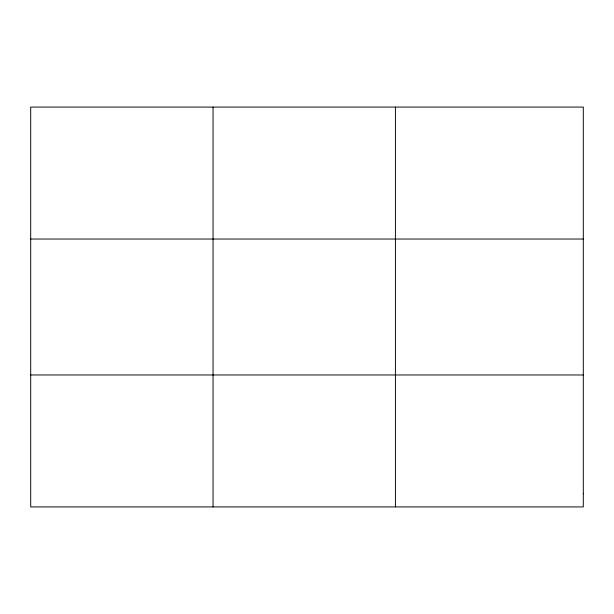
<?xml version="1.0" encoding="UTF-8"?>
<svg xmlns="http://www.w3.org/2000/svg" width="614" height="614" viewBox="0 0 614 614"><rect width="100%" height="100%" fill="white"/><g stroke="black" fill="none" stroke-linecap="round" stroke-linejoin="round"><path stroke-width="0.92" d="M213.058 506.918L213.058 107.082M395.416 506.918L395.416 107.082M30.7 239.03L583.3 239.03M30.7 374.97L583.3 374.97M583.3 493.725L583.3 506.918L30.7 506.918L30.7 107.082L583.3 107.082L583.3 493.725"/></g></svg>
